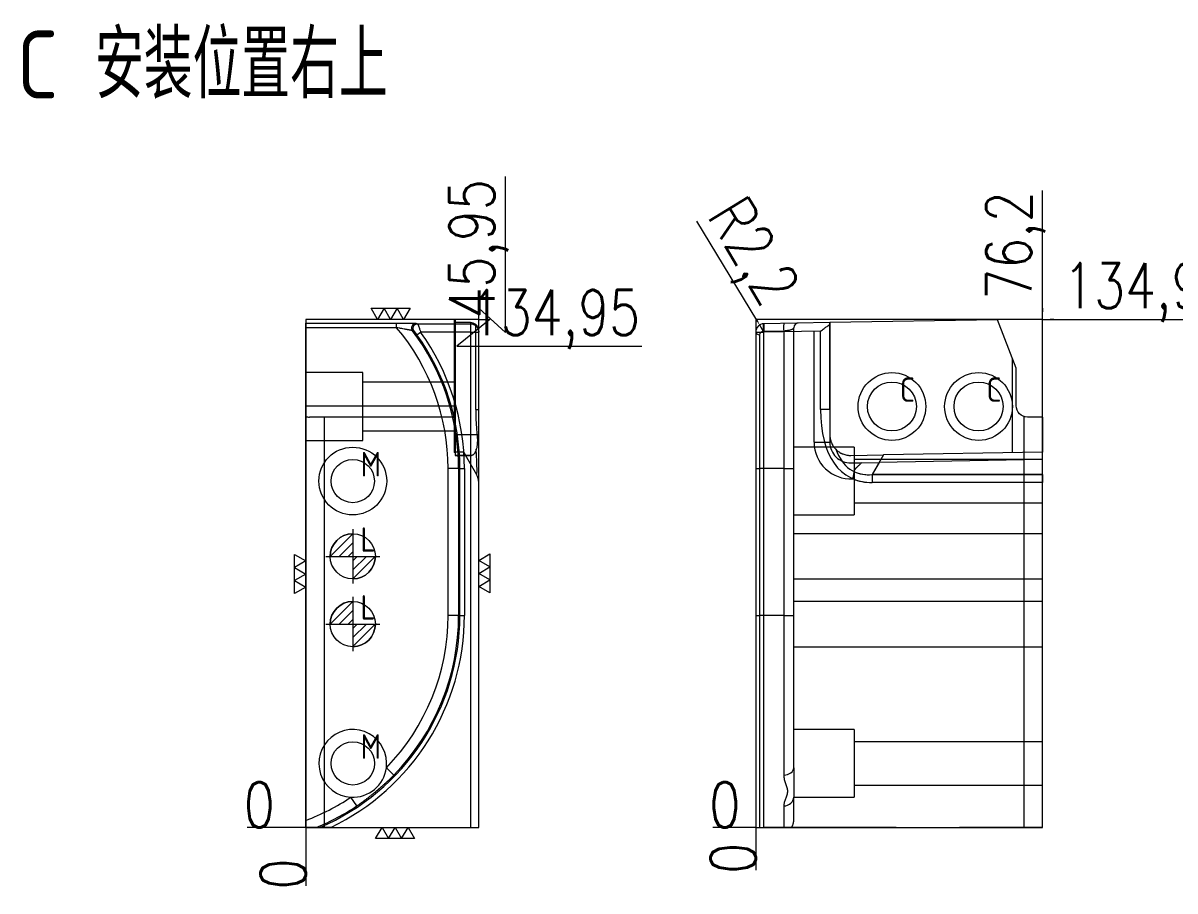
# Model space of a CAD drawing. Header units: millimetres. Extents: x 19353 to 19992, y 34706 to 35080.
# Drawn here: x 19353 to 19659, y 34849.4 to 35080 of the extents above; entities that cross this region are included whole.
import ezdxf

# ---------------------------------------------------------------- set-up
doc = ezdxf.new("R2010")
doc.units = ezdxf.units.MM
doc.linetypes.add('DASHED', pattern=[0])
doc.layers.add('153', color=7, linetype='Continuous', true_color=0xffffff)
for name, color, linetype, lineweight in [('DIE', 20, 'Continuous', 20), ('DIE_W', 1, 'Continuous', 20), ('DIM', 4, 'Continuous', 20)]:
    doc.layers.add(name, color=color, linetype=linetype, lineweight=lineweight)
doc.styles.add('gbenor', font='gbenor.shx', dxfattribs={"bigfont": 'gbcbig.shx'})
doc.styles.add('TXT', font='txt.shx', dxfattribs={"width": 0.8, "bigfont": 'ctxt.shx'})
doc.dimstyles.new('零件', dxfattribs={"dimscale": 1.5, "dimtxt": 8, "dimasz": 1, "dimexe": 0, "dimexo": 0, "dimgap": 0, "dimtad": 1, "dimtxsty": 'TXT', "dimcen": 0, "dimclrd": 252, "dimclre": 252, "dimclrt": 4, "dimazin": 3, "dimtp": 0.001, "dimtm": 0.001, "dimtfac": 1, "dimtmove": 0, "dimatfit": 3, "dimlwd": 5, "dimlwe": 5})

# ---------------------------------------------------------------- blocks, each defined once
blk = doc.blocks.new('*D1109')
at = {"layer": 'Defpoints', "color": 0}
for p in [(19474, 35001.24), (19471.17, 34994.1), (19428.05, 34866.29)]:
    blk.add_point(p, dxfattribs=at)
at = {"layer": 'DIM', "color": 252, "lineweight": 5}
for p, q in [((19477, 35001.24), (19468.17, 34994.1)), ((19474, 35001.24), (19477, 35001.24)), ((19468.17, 34994.1), (19517.34, 34994.1))]:
    blk.add_line(p, q, dxfattribs=at)
at = {"layer": 'DIM', "color": 4, "lineweight": 5, "insert": (19494.25, 35001.24), "char_height": 12, "attachment_point": 5, "style": 'TXT'}
blk.add_mtext('134,95', dxfattribs=at)
blk = doc.blocks.new('*D1110')
at = {"layer": 'Defpoints', "color": 0}
for p in [(19418.9, 34866.29), (19428.05, 34866.29), (19428.05, 34866.29)]:
    blk.add_point(p, dxfattribs=at)
at = {"layer": 'DIM', "color": 252, "lineweight": 5}
blk.add_line((19428.05, 34866.29), (19412.5, 34866.29), dxfattribs=at)
at = {"layer": 'DIM', "color": 4, "lineweight": 5, "insert": (19415.7, 34872.29), "char_height": 12, "attachment_point": 5, "style": 'TXT'}
blk.add_mtext('0', dxfattribs=at)
blk = doc.blocks.new('*D1111')
at = {"layer": 'Defpoints', "color": 0}
for p in [(19428.05, 34866.29), (19428.05, 34866.29), (19428.05, 34857.14)]:
    blk.add_point(p, dxfattribs=at)
at = {"layer": 'DIM', "color": 252, "lineweight": 5}
blk.add_line((19428.05, 34866.29), (19428.05, 34850.74), dxfattribs=at)
at = {"layer": 'DIM', "color": 4, "lineweight": 5, "insert": (19422.05, 34853.94), "char_height": 12, "attachment_point": 5, "rotation": 90, "style": 'TXT'}
blk.add_mtext('0', dxfattribs=at)
blk = doc.blocks.new('*D1112')
at = {"layer": 'Defpoints', "color": 0}
for p in [(19474, 35001.24), (19481.15, 35000.78), (19428.05, 34866.29)]:
    blk.add_point(p, dxfattribs=at)
at = {"layer": 'DIM', "color": 252, "lineweight": 5}
for p, q in [((19481.15, 34997.78), (19481.15, 35039.18)), ((19474, 35001.24), (19474, 35004.24)), ((19474, 35004.24), (19481.15, 34997.78))]:
    blk.add_line(p, q, dxfattribs=at)
at = {"layer": 'DIM', "color": 4, "lineweight": 5, "insert": (19474, 35019.98), "char_height": 12, "attachment_point": 5, "rotation": 90, "style": 'TXT'}
blk.add_mtext('45,95', dxfattribs=at)
blk = doc.blocks.new('*D1114')
at = {"layer": 'Defpoints', "color": 0}
for p in [(19623.79, 35001.24), (19628.79, 35001.24), (19547.59, 34866.29)]:
    blk.add_point(p, dxfattribs=at)
at = {"layer": 'DIM', "color": 252, "lineweight": 5}
for p, q in [((19623.79, 35001.24), (19626.79, 35001.24)), ((19626.79, 35001.24), (19625.79, 35001.24)), ((19625.79, 35001.24), (19674.96, 35001.24))]:
    blk.add_line(p, q, dxfattribs=at)
at = {"layer": 'DIM', "color": 4, "lineweight": 5, "insert": (19651.88, 35008.39), "char_height": 12, "attachment_point": 5, "style": 'TXT'}
blk.add_mtext('134,95', dxfattribs=at)
blk = doc.blocks.new('*D1115')
at = {"layer": 'Defpoints', "color": 0}
for p in [(19542.59, 34866.29), (19547.59, 34866.29), (19547.59, 34866.29)]:
    blk.add_point(p, dxfattribs=at)
at = {"layer": 'DIM', "color": 252, "lineweight": 5}
blk.add_line((19547.59, 34866.29), (19536.19, 34866.29), dxfattribs=at)
at = {"layer": 'DIM', "color": 4, "lineweight": 5, "insert": (19539.39, 34872.29), "char_height": 12, "attachment_point": 5, "style": 'TXT'}
blk.add_mtext('0', dxfattribs=at)
blk = doc.blocks.new('*D1116')
at = {"layer": 'Defpoints', "color": 0}
for p in [(19547.59, 34866.29), (19547.59, 34866.29), (19547.59, 34861.29)]:
    blk.add_point(p, dxfattribs=at)
at = {"layer": 'DIM', "color": 252, "lineweight": 5}
blk.add_line((19547.59, 34866.29), (19547.59, 34854.89), dxfattribs=at)
at = {"layer": 'DIM', "color": 4, "lineweight": 5, "insert": (19541.59, 34858.09), "char_height": 12, "attachment_point": 5, "rotation": 90, "style": 'TXT'}
blk.add_mtext('0', dxfattribs=at)
blk = doc.blocks.new('*D1117')
at = {"layer": 'Defpoints', "color": 0}
for p in [(19623.79, 35006.24), (19623.79, 35001.24), (19547.59, 34866.29)]:
    blk.add_point(p, dxfattribs=at)
at = {"layer": 'DIM', "color": 252, "lineweight": 5}
for p, q in [((19623.79, 35003.24), (19623.79, 35035.5)), ((19623.79, 35001.24), (19623.79, 35004.24)), ((19623.79, 35004.24), (19623.79, 35003.24))]:
    blk.add_line(p, q, dxfattribs=at)
at = {"layer": 'DIM', "color": 4, "lineweight": 5, "insert": (19616.65, 35020.87), "char_height": 12, "attachment_point": 5, "rotation": 90, "style": 'TXT'}
blk.add_mtext('76,2', dxfattribs=at)
blk = doc.blocks.new('pg_hx_L0')
at = {"color": 230}
for p, q in [((0, 0.6), (0, -0.6)), ((-0.5, -0.003), (0, 0.497)), ((-0.3, 0), (0, 0.3)), ((-0.6, 0), (0.6, 0)), ((-0.1, 0), (0, 0.1)), ((0.5, 0.003), (0, -0.497)), ((0.1, 0), (0, -0.1)), ((0.3, 0), (0, -0.3))]:
    blk.add_line(p, q, dxfattribs=at)
for start, end in [(90, 180), (270, 0)]:
    blk.add_arc((0, 0), 0.5, start, end, dxfattribs=at)
blk = doc.blocks.new('pg_hx_LLL0')
blk.add_blockref('pg_hx_L0', (0, 0))
blk = doc.blocks.new('*D1118')
at = {"layer": 'Defpoints', "color": 0}
for p in [(19548.65, 34999.75), (19549.79, 34997.87)]:
    blk.add_point(p, dxfattribs=at)
at = {"layer": 'DIE', "color": 252, "linetype": 'Continuous', "lineweight": 5}
for p, q in [((19547.88, 35001.04), (19531.95, 35027.35)), ((19549.79, 34997.87), (19548.65, 34999.75))]:
    blk.add_line(p, q, dxfattribs=at)
at = {"layer": 'DIE', "color": 252}
blk.add_solid([(19547.66, 35000.91), (19548.09, 35001.17), (19548.65, 34999.75)], dxfattribs=at)
at = {"layer": 'DIE', "color": 4, "lineweight": 5, "insert": (19545.64, 35018.53), "char_height": 12, "attachment_point": 5, "rotation": 301.1745, "style": 'TXT'}
blk.add_mtext('R2,2', dxfattribs=at)

msp = doc.modelspace()

# ---------------------------------------------------------------- linework, layer by layer
at = {"layer": '153', "color": 6, "linetype": 'Continuous', "lineweight": 5}
for p, q in [((19567.291, 35000.378), (19567.291, 34968.595)), ((19563.091, 34968.595), (19563.091, 34998.105)), ((19563.091, 34968.595), (19567.291, 34968.595)), ((19575.692, 34963.145), (19580.388, 34963.227)), ((19580.388, 34963.227), (19578.525, 34959.999)), ((19623.791, 34963.984), (19580.388, 34963.227)), ((19623.791, 34959.999), (19623.791, 34963.984)), ((19578.525, 34959.999), (19623.791, 34959.999)), ((19623.791, 34959.999), (19623.791, 34957.899)), ((19623.791, 34957.899), (19578.525, 34957.899))]:
    msp.add_line(p, q, dxfattribs=at)
for radius, end in [(9.7, 273.3986), (9.7, 273.3986), (5.5, 271), (5.5, 271)]:
    msp.add_arc((19572.791, 34968.595), radius, 180, end, dxfattribs=at)
for major_axis, ratio, start_param in [((-27.012, -46.786), 0.3850183, 0.02923), ((-27.951, -48.412), 0.4472136, 0.051068)]:
    msp.add_ellipse((19600.176, 35007.899), major_axis=major_axis, ratio=ratio, start_param=start_param, end_param=0.2526803, dxfattribs=at)
for points, knots in [([(19572.887, 34963.096), (19572.944, 34963.097), (19573.001, 34963.098), (19573.114, 34963.1), (19573.285, 34963.103), (19573.683, 34963.11), (19574.027, 34963.116), (19574.724, 34963.128), (19575.198, 34963.136), (19575.692, 34963.145)], [0, 0, 0, 0, 0.0625, 0.0625, 0.125, 0.25, 0.5, 0.5, 1, 1, 1, 1]), ([(19575.692, 34963.145), (19575.602, 34963.052), (19575.51, 34962.961), (19575.325, 34962.78), (19575.232, 34962.691), (19575.044, 34962.513), (19574.95, 34962.424), (19574.762, 34962.247), (19574.668, 34962.158), (19574.482, 34961.978), (19574.39, 34961.888), (19574.257, 34961.748), (19574.213, 34961.7), (19574.128, 34961.604), (19574.087, 34961.556), (19574.007, 34961.456), (19573.969, 34961.405), (19573.915, 34961.326), (19573.898, 34961.299), (19573.864, 34961.245), (19573.848, 34961.217), (19573.802, 34961.132), (19573.775, 34961.075), (19573.73, 34960.955), (19573.713, 34960.894), (19573.702, 34960.83)], [0, 0, 0, 0, 0.125, 0.125, 0.25, 0.25, 0.375, 0.375, 0.5, 0.5, 0.625, 0.625, 0.6875, 0.6875, 0.75, 0.75, 0.8125, 0.8125, 0.84375, 0.84375, 0.875, 0.875, 0.9375, 0.9375, 1, 1, 1, 1]), ([(19573.702, 34960.83), (19573.676, 34960.679), (19573.649, 34960.526), (19573.595, 34960.215), (19573.568, 34960.058), (19573.512, 34959.738), (19573.483, 34959.575), (19573.447, 34959.37), (19573.44, 34959.328), (19573.425, 34959.246), (19573.418, 34959.204), (19573.403, 34959.121), (19573.392, 34959.058), (19573.379, 34958.985), (19573.374, 34958.954), (19573.371, 34958.938), (19573.37, 34958.933), (19573.368, 34958.922), (19573.367, 34958.917), (19573.366, 34958.912)], [0, 0, 0, 0, 0.25, 0.25, 0.5, 0.5, 0.75, 0.75, 0.8125, 0.8125, 0.875, 0.875, 0.9375, 0.96875, 0.984375, 0.984375, 0.9921875, 0.9921875, 1, 1, 1, 1])]:
    msp.add_open_spline(points, degree=3, knots=knots, dxfattribs=at)
at = {"layer": 'DIE', "color": 2, "linetype": 'Continuous', "lineweight": 5}
for p, q in [((19428.054, 34999.031), (19428.054, 35000.231)), ((19471.804, 35000.378), (19467.754, 35000.378)), ((19567.291, 34999.878), (19567.291, 35000.378)), ((19567.291, 34977.281), (19567.291, 34999.878)), ((19428.054, 34868.162), (19428.054, 34999.031)), ((19474.004, 34866.294), (19474.004, 34997.872)), ((19547.591, 34997.872), (19547.591, 34866.294)), ((19615.791, 34971.731), (19615.791, 34990.825)), ((19623.791, 34975.294), (19623.791, 34965.985)), ((19623.791, 34959.999), (19623.791, 34965.985)), ((19623.791, 34957.899), (19623.791, 34959.999)), ((19623.791, 34866.294), (19623.791, 34957.899)), ((19434.717, 34866.294), (19471.804, 34866.294)), ((19471.804, 34866.294), (19474.004, 34866.294)), ((19547.591, 34866.294), (19549.791, 34866.294)), ((19584.886, 34866.294), (19549.791, 34866.294)), ((19623.791, 34866.294), (19601.697, 34866.294))]:
    msp.add_line(p, q, dxfattribs=at)
at = {"layer": 'DIE', "color": 155, "linetype": 'Continuous', "lineweight": 5}
for p, q in [((19428.054, 35000.231), (19452.204, 35000.231)), ((19452.204, 34999.031), (19452.204, 35000.231)), ((19471.804, 35000.072), (19471.804, 34997.872)), ((19549.753, 35000.072), (19549.791, 34997.872)), ((19452.204, 34999.031), (19428.054, 34999.031)), ((19457.602, 34997.175), (19458.577, 34997.872)), ((19471.804, 34997.872), (19458.577, 34997.872)), ((19471.804, 34997.872), (19471.804, 34866.294)), ((19471.804, 34997.872), (19474.004, 34997.872)), ((19547.591, 34997.872), (19549.791, 34997.872)), ((19564.82, 34998.135), (19549.791, 34997.872)), ((19549.791, 34866.294), (19549.791, 34997.872)), ((19564.82, 34977.281), (19564.82, 34998.135)), ((19567.291, 34977.281), (19564.82, 34977.281)), ((19465.881, 34922.594), (19465.881, 34961.594)), ((19468.677, 34961.594), (19465.881, 34961.594)), ((19468.677, 34961.594), (19468.677, 34922.594)), ((19468.677, 34961.594), (19469.008, 34961.594)), ((19469.008, 34922.594), (19469.008, 34961.594)), ((19469.008, 34961.594), (19470.206, 34961.594)), ((19470.206, 34961.594), (19470.206, 34922.594)), ((19616.991, 34959.999), (19578.525, 34959.999)), ((19623.791, 34959.999), (19616.991, 34959.999)), ((19623.791, 34957.899), (19578.525, 34957.899)), ((19468.677, 34922.594), (19465.881, 34922.594)), ((19468.677, 34922.594), (19469.008, 34922.594)), ((19469.008, 34922.594), (19470.206, 34922.594)), ((19451.487, 34880.2), (19449.481, 34882.147)), ((19441.626, 34871.982), (19440.073, 34874.307))]:
    msp.add_line(p, q, dxfattribs=at)
at = {"layer": 'DIE', "color": 2, "linetype": 'DASHED', "lineweight": 5, "ltscale": 0.404941}
for p, q in [((19467.454, 35001.225), (19467.454, 34965.845)), ((19467.754, 35000.378), (19467.754, 34970.595)), ((19473.2, 34977.281), (19473.2, 34999.878)), ((19557.691, 34961.594), (19557.691, 34999.031)), ((19467.754, 34970.595), (19467.754, 34965.095)), ((19469.986, 34965.985), (19467.454, 34965.985)), ((19469.986, 34965.985), (19470.411, 34965.248)), ((19467.754, 34965.845), (19467.454, 34965.845)), ((19467.754, 34965.095), (19472.074, 34965.095)), ((19470.411, 34965.248), (19473.441, 34959.999)), ((19557.691, 34922.594), (19557.691, 34961.594)), ((19557.691, 34882.147), (19557.691, 34922.594)), ((19557.691, 34882.147), (19557.691, 34874.294)), ((19557.691, 34874.29), (19557.691, 34874.294)), ((19557.691, 34868.162), (19557.691, 34874.294))]:
    msp.add_line(p, q, dxfattribs=at)
at = {"layer": 'DIE', "color": 155, "linetype": 'DASHED', "lineweight": 5, "ltscale": 0.404941}
for p, q in [((19548.729, 34961.594), (19548.729, 34997.175)), ((19549.711, 34998.156), (19555.038, 34998.244)), ((19555.038, 34998.244), (19555.038, 34961.594)), ((19428.054, 34978.294), (19467.454, 34978.294)), ((19473.2, 34977.281), (19474.004, 34977.281)), ((19473.578, 34970.595), (19467.754, 34970.595)), ((19472.039, 34965.096), (19467.754, 34965.096)), ((19547.591, 34961.594), (19548.729, 34961.594)), ((19555.038, 34961.594), (19548.729, 34961.594)), ((19548.729, 34922.594), (19548.729, 34961.594)), ((19555.038, 34961.594), (19555.038, 34922.594)), ((19555.038, 34961.594), (19557.691, 34961.594)), ((19547.591, 34922.594), (19548.729, 34922.594)), ((19555.038, 34922.594), (19548.729, 34922.594)), ((19548.729, 34866.294), (19548.729, 34922.594)), ((19555.038, 34922.594), (19555.038, 34880.2)), ((19555.038, 34922.594), (19557.691, 34922.594)), ((19557.691, 34874.306), (19557.691, 34874.307)), ((19555.038, 34871.982), (19555.038, 34866.294))]:
    msp.add_line(p, q, dxfattribs=at)
at = {"layer": 'DIE', "color": 31, "linetype": 'DASHED', "lineweight": 5, "ltscale": 0.404941}
for p, q in [((19443.254, 34987.094), (19428.054, 34987.094)), ((19443.254, 34978.094), (19443.254, 34987.094)), ((19443.254, 34969.094), (19443.254, 34978.094)), ((19428.054, 34969.094), (19443.254, 34969.094)), ((19573.791, 34967.294), (19557.691, 34967.294)), ((19573.791, 34967.294), (19573.791, 34949.294)), ((19623.791, 34964.044), (19573.791, 34964.044)), ((19573.791, 34952.544), (19623.791, 34952.544)), ((19557.691, 34949.294), (19573.791, 34949.294)), ((19573.791, 34892.294), (19557.691, 34892.294)), ((19573.791, 34892.294), (19573.791, 34874.294)), ((19623.791, 34889.048), (19573.791, 34889.048)), ((19573.791, 34877.541), (19623.791, 34877.541)), ((19557.691, 34874.294), (19573.791, 34874.294))]:
    msp.add_line(p, q, dxfattribs=at)
at = {"layer": 'DIE', "color": 11, "linetype": 'DASHED', "lineweight": 5, "ltscale": 0.404941}
for p, q in [((19433.054, 34866.294), (19433.054, 34975.294)), ((19618.791, 34975.466), (19618.791, 34866.294))]:
    msp.add_line(p, q, dxfattribs=at)
at = {"layer": 'DIE', "color": 8, "linetype": 'Continuous', "lineweight": 5}
for p, q in [((19623.791, 34965.985), (19581.555, 34965.248)), ((19572.887, 34965.096), (19581.555, 34965.248)), ((19581.555, 34965.248), (19578.525, 34959.999)), ((19578.525, 34959.999), (19578.525, 34957.899))]:
    msp.add_line(p, q, dxfattribs=at)
at = {"layer": 'DIE', "color": 1, "linetype": 'Continuous', "lineweight": 5}
for points in [[(19455.785, 35004.242), (19454.053, 35001.242), (19452.321, 35004.242), (19450.589, 35001.242), (19448.857, 35004.242), (19447.125, 35001.242), (19445.393, 35004.242), (19455.785, 35004.242)], [(19425.054, 34938.793), (19428.054, 34937.061), (19425.054, 34935.329), (19428.054, 34933.597), (19425.054, 34931.865), (19428.054, 34930.133), (19425.054, 34928.401), (19425.054, 34938.793)], [(19477.004, 34928.572), (19474.004, 34930.304), (19477.004, 34932.036), (19474.004, 34933.768), (19477.004, 34935.5), (19474.004, 34937.232), (19477.004, 34938.964), (19477.004, 34928.572)], [(19446.583, 34863.294), (19448.315, 34866.294), (19450.047, 34863.294), (19451.779, 34866.294), (19453.511, 34863.294), (19455.243, 34866.294), (19456.975, 34863.294), (19446.583, 34863.294)]]:
    msp.add_lwpolyline(points, close=True, dxfattribs=at)
at = {"layer": 'DIE', "color": 2, "linetype": 'Continuous', "lineweight": 5}
for points in [[(19549.753, 35000.072, 0.4091108), (19547.591, 34997.872)], [(19564.82, 34998.135, -0.0023749), (19565.77, 34998.835, -0.0061203), (19566.546, 34999.388, -0.0065352), (19567, 34999.693, -0.0066859), (19567.291, 34999.878)]]:
    msp.add_lwpolyline(points, format="xyb", dxfattribs=at)
at = {"layer": 'DIE', "color": 155, "linetype": 'DASHED', "lineweight": 5, "ltscale": 0.404941}
for points in [[(19549.711, 34998.156, -0.0070067), (19549.694, 34998.445, -0.0136632), (19549.678, 34999.257, -0.0109938), (19549.691, 34999.682, -0.0088195), (19549.702, 34999.847, -0.0097121), (19549.712, 34999.934, -0.0161953), (19549.722, 35000.001, -0.0342908), (19549.734, 35000.046, -0.0629791), (19549.743, 35000.065, -0.1256247), (19549.75, 35000.071, -0.085014), (19549.753, 35000.072)], [(19548.729, 34997.175, -0.3129829), (19549.37, 34998.09, -0.0860059), (19549.711, 34998.155)], [(19555.038, 34998.244, 0.0187073), (19555.851, 34998.304, 0.0167122), (19556.398, 34998.383, 0.0144553), (19556.738, 34998.455, 0.0173332), (19557.019, 34998.534, 0.0219804), (19557.246, 34998.617, 0.0189647), (19557.368, 34998.674, 0.0628494), (19557.568, 34998.806, 0.0786022), (19557.657, 34998.911, 0.1296134), (19557.691, 34999.031)]]:
    msp.add_lwpolyline(points, format="xyb", dxfattribs=at)
at = {"layer": 'DIE', "color": 1, "linetype": 'Continuous', "lineweight": 5}
msp.add_lwpolyline([(19623.791, 34975.294), (19619.791, 34975.294, -0.4142136), (19616.791, 34978.294), (19616.791, 34988.242), (19611.792, 35001.155), (19567.291, 35000.378), (19549.753, 35000.072)], format="xyb", dxfattribs=at)
at = {"layer": 'DIE', "color": 30, "linetype": 'DASHED', "lineweight": 5, "ltscale": 0.404941}
for centre in [(19583.791, 34978.094), (19606.791, 34978.094)]:
    msp.add_circle(centre, 9, dxfattribs=at)
at = {"layer": 'DIE', "color": 1, "linetype": 'Continuous', "lineweight": 5}
for centre in [(19583.791, 34978.094), (19606.791, 34978.094)]:
    msp.add_circle(centre, 6.5, dxfattribs=at)
at = {"layer": 'DIE', "color": 2, "linetype": 'Continuous', "lineweight": 5}
for centre, radius in [((19440.554, 34958.294), 9), ((19440.554, 34938.294), 6), ((19440.554, 34920.294), 6)]:
    msp.add_circle(centre, radius, dxfattribs=at)
at = {"layer": 'DIE', "color": 42, "linetype": 'Continuous', "lineweight": 5}
for centre, radius in [((19440.554, 34958.294), 5.75), ((19440.554, 34883.294), 5.753)]:
    msp.add_circle(centre, radius, dxfattribs=at)
at = {"layer": 'DIE', "color": 2, "linetype": 'DASHED', "lineweight": 5, "ltscale": 0.404941}
for centre, radius, start, end in [((19558.891, 34999.031), 1.2, 91, 180), ((19469.804, 34957.899), 4.2, 0, 30)]:
    msp.add_arc(centre, radius, start, end, dxfattribs=at)
at = {"layer": 'DIE', "color": 155, "linetype": 'Continuous', "lineweight": 5}
for centre, radius, start, end in [((19407.804, 34961.594), 58.077, 0, 40.1368), ((19407.804, 34961.594), 60.873, 0, 37.01797), ((19407.804, 34961.594), 61.204, 0, 35.54584), ((19407.804, 34961.594), 62.402, 0, 35.54584), ((19407.804, 34922.594), 61.204, 293.09158, 0), ((19407.804, 34922.594), 62.402, 295.54937, 0), ((19407.804, 34922.594), 58.077, 315.85794, 0), ((19407.804, 34922.594), 60.873, 315.85794, 0), ((19407.804, 34922.594), 58.077, 290.40634, 303.75362), ((19407.804, 34922.594), 60.873, 292.35035, 303.75362)]:
    msp.add_arc(centre, radius, start, end, dxfattribs=at)
at = {"layer": 'DIE', "color": 2, "linetype": 'Continuous', "lineweight": 5}
for start, end in [(352.67781, 266.93375), (266.93375, 352.67781)]:
    msp.add_arc((19440.554, 34883.294), 9, start, end, dxfattribs=at)
at = {"layer": 'DIE', "color": 155, "linetype": 'Continuous', "lineweight": 5}
msp.add_ellipse((19457.365, 34998.965), major_axis=(-0.26, -1.172), ratio=0.996759, start_param=3.3602724, end_param=5.5748642, dxfattribs=at)
at = {"layer": 'DIE', "color": 2, "linetype": 'Continuous', "lineweight": 5}
msp.add_ellipse((19471.804, 34998.178), major_axis=(0, 2.2), ratio=0.999848, start_param=5.5956778, end_param=6.2831853, dxfattribs=at)
at = {"layer": 'DIE', "color": 155, "linetype": 'DASHED', "lineweight": 5, "ltscale": 0.404941}
for centre, major_axis, ratio, start_param, end_param in [((19555.101, 34998.965), (-0.021, 1.2), 0.078544, 0, 2.2145917), ((19548.791, 34997.872), (-1.2, 0), 0.581354, 0, 1.5184364), ((19469.804, 35007.899), (-3.668, 47.928), 0.016909, 3.1063522, 3.6777544), ((19554.891, 34882.147), (-2.8, 0), 0.69644, 1.6231563, 3.1415927), ((19554.891, 34874.307), (-2.8, 0), 0.831435, 1.6231563, 3.1394574)]:
    msp.add_ellipse(centre, major_axis=major_axis, ratio=ratio, start_param=start_param, end_param=end_param, dxfattribs=at)
at = {"layer": 'DIE', "color": 11, "linetype": 'DASHED', "lineweight": 5, "ltscale": 0.404941}
msp.add_ellipse((19429.054, 34978.294), major_axis=(3, 0), ratio=1, start_param=4.3725521, end_param=4.712389, dxfattribs=at)
at = {"layer": 'DIE', "color": 8, "linetype": 'Continuous', "lineweight": 5}
for major_axis, ratio, start_param in [((-27.951, -48.412), 0.447214, 5.6241273), ((-27.012, -46.786), 0.385018, 5.9644633)]:
    msp.add_ellipse((19600.176, 35007.899), major_axis=major_axis, ratio=ratio, start_param=start_param, end_param=6.5358656, dxfattribs=at)
at = {"layer": 'DIE', "color": 2, "linetype": 'DASHED', "lineweight": 5, "ltscale": 0.404941}
msp.add_ellipse((19494.49, 34965.142), major_axis=(-24.08, 0.11), ratio=0.016984, start_param=0.0099092, end_param=0.3700445, dxfattribs=at)
at = {"layer": 'DIE', "color": 155, "linetype": 'Continuous', "lineweight": 5}
for points, knots in [([(19452.204, 35000.231), (19452.498, 35000.231), (19452.79, 35000.231), (19453.225, 35000.23), (19453.369, 35000.229), (19453.549, 35000.229), (19453.585, 35000.229), (19453.657, 35000.228), (19453.692, 35000.228), (19453.8, 35000.228), (19453.87, 35000.228), (19454.082, 35000.227), (19454.221, 35000.226), (19454.495, 35000.224), (19454.63, 35000.223), (19454.895, 35000.221), (19455.026, 35000.22), (19455.219, 35000.218), (19455.283, 35000.218), (19455.378, 35000.217), (19455.409, 35000.216), (19455.472, 35000.216), (19455.626, 35000.214), (19455.775, 35000.212), (19456.003, 35000.209), (19456.114, 35000.207), (19456.272, 35000.204), (19456.323, 35000.204), (19456.399, 35000.202), (19456.424, 35000.202), (19456.472, 35000.201), (19456.496, 35000.2), (19456.615, 35000.198), (19456.702, 35000.196), (19456.864, 35000.191), (19456.939, 35000.189), (19457.022, 35000.186), (19457.038, 35000.186), (19457.069, 35000.185), (19457.085, 35000.184), (19457.128, 35000.182), (19457.155, 35000.181), (19457.229, 35000.178), (19457.27, 35000.175), (19457.331, 35000.17), (19457.353, 35000.168), (19457.365, 35000.165)], [0, 0, 0, 0, 0.125, 0.125, 0.1875, 0.1875, 0.203125, 0.203125, 0.21875, 0.21875, 0.25, 0.25, 0.3125, 0.3125, 0.375, 0.375, 0.4375, 0.4375, 0.46875, 0.46875, 0.484375, 0.484375, 0.5, 0.5625, 0.5625, 0.625, 0.625, 0.65625, 0.65625, 0.671875, 0.671875, 0.6875, 0.6875, 0.75, 0.75, 0.8125, 0.8125, 0.828125, 0.828125, 0.84375, 0.84375, 0.875, 0.875, 0.9375, 0.9375, 1, 1, 1, 1]), ([(19456.823, 34998.156), (19456.757, 34998.244), (19456.704, 34998.342), (19456.626, 34998.549), (19456.601, 34998.657), (19456.582, 34998.877), (19456.588, 34998.989), (19456.629, 34999.206), (19456.665, 34999.311), (19456.764, 34999.509), (19456.827, 34999.601), (19456.976, 34999.764), (19457.062, 34999.835), (19457.249, 34999.951), (19457.351, 34999.996), (19457.563, 35000.056), (19457.673, 35000.072), (19457.783, 35000.072)], [0, 0, 0, 0, 0.125, 0.125, 0.25, 0.25, 0.375, 0.375, 0.5, 0.5, 0.625, 0.625, 0.75, 0.75, 0.875, 0.875, 1, 1, 1, 1]), ([(19457.784, 35000.072), (19457.786, 35000.07), (19457.79, 35000.065), (19457.8, 35000.048), (19457.807, 35000.035), (19457.822, 35000.004), (19457.83, 34999.985), (19457.845, 34999.951), (19457.853, 34999.932), (19457.861, 34999.912), (19457.867, 34999.898), (19457.87, 34999.891), (19457.885, 34999.854), (19457.898, 34999.821), (19457.925, 34999.75), (19457.954, 34999.674), (19457.987, 34999.586), (19458.009, 34999.527), (19458.013, 34999.515), (19458.022, 34999.491), (19458.036, 34999.455), (19458.049, 34999.417), (19458.096, 34999.289), (19458.135, 34999.179), (19458.187, 34999.031), (19458.198, 34999.001), (19458.219, 34998.94), (19458.23, 34998.909), (19458.251, 34998.846), (19458.262, 34998.814), (19458.285, 34998.75), (19458.296, 34998.717), (19458.351, 34998.554), (19458.396, 34998.422), (19458.486, 34998.151), (19458.532, 34998.013), (19458.577, 34997.872)], [0, 0, 0, 0, 0.0625, 0.0625, 0.125, 0.125, 0.1875, 0.1875, 0.21875, 0.234375, 0.234375, 0.25, 0.25, 0.3125, 0.3125, 0.375, 0.4375, 0.4375, 0.453125, 0.453125, 0.46875, 0.5, 0.5, 0.625, 0.625, 0.65625, 0.65625, 0.6875, 0.6875, 0.71875, 0.71875, 0.75, 0.75, 0.875, 0.875, 1, 1, 1, 1]), ([(19471.804, 35000.072), (19471.948, 35000.072), (19472.092, 35000.058), (19472.374, 35000.002), (19472.513, 34999.96), (19472.779, 34999.85), (19472.907, 34999.781), (19473.146, 34999.621), (19473.258, 34999.53), (19473.374, 34999.414), (19473.387, 34999.4), (19473.401, 34999.385)], [0, 0, 0, 0, 0.2417284, 0.2417284, 0.4834567, 0.4834567, 0.7251851, 0.7251851, 0.9669134, 0.9669134, 1, 1, 1, 1]), ([(19456.408, 34998.244), (19456.397, 34998.248), (19456.376, 34998.254), (19456.332, 34998.265), (19456.315, 34998.269), (19456.276, 34998.278), (19456.254, 34998.283), (19456.219, 34998.29), (19456.207, 34998.293), (19456.181, 34998.298), (19456.168, 34998.301), (19456.127, 34998.31), (19456.098, 34998.316), (19456.006, 34998.334), (19455.939, 34998.347), (19455.794, 34998.376), (19455.716, 34998.391), (19455.551, 34998.422), (19455.465, 34998.438), (19455.286, 34998.472), (19455.194, 34998.489), (19455.051, 34998.516), (19454.979, 34998.529), (19454.905, 34998.543), (19454.856, 34998.552), (19454.831, 34998.556), (19454.705, 34998.579), (19454.604, 34998.598), (19454.398, 34998.636), (19454.293, 34998.655), (19453.977, 34998.712), (19453.762, 34998.751), (19453.487, 34998.801), (19453.432, 34998.811), (19453.322, 34998.831), (19453.266, 34998.841), (19453.1, 34998.871), (19452.988, 34998.891), (19452.654, 34998.951), (19452.429, 34998.991), (19452.204, 34999.031)], [0, 0, 0, 0, 0.0625, 0.0625, 0.09375, 0.09375, 0.125, 0.125, 0.140625, 0.140625, 0.15625, 0.15625, 0.1875, 0.1875, 0.25, 0.25, 0.3125, 0.3125, 0.375, 0.375, 0.4375, 0.4375, 0.46875, 0.484375, 0.484375, 0.5, 0.5, 0.5625, 0.5625, 0.625, 0.625, 0.75, 0.75, 0.78125, 0.78125, 0.8125, 0.8125, 0.875, 0.875, 1, 1, 1, 1]), ([(19457.602, 34997.175), (19457.56, 34997.235), (19457.475, 34997.352), (19457.391, 34997.466), (19457.339, 34997.535), (19457.328, 34997.549), (19457.307, 34997.577), (19457.297, 34997.59), (19457.266, 34997.631), (19457.246, 34997.657), (19457.187, 34997.734), (19457.148, 34997.783), (19457.094, 34997.852), (19457.076, 34997.875), (19457.049, 34997.907), (19457.041, 34997.918), (19457.024, 34997.938), (19457.016, 34997.948), (19456.976, 34997.997), (19456.946, 34998.031), (19456.914, 34998.067), (19456.908, 34998.074), (19456.896, 34998.087), (19456.891, 34998.094), (19456.875, 34998.111), (19456.865, 34998.121), (19456.849, 34998.137), (19456.842, 34998.143), (19456.83, 34998.152), (19456.826, 34998.155), (19456.823, 34998.155)], [0, 0, 0, 0, 0.125, 0.25, 0.25, 0.28125, 0.28125, 0.3125, 0.3125, 0.375, 0.375, 0.5, 0.5, 0.5625, 0.5625, 0.59375, 0.59375, 0.625, 0.625, 0.75, 0.75, 0.78125, 0.78125, 0.8125, 0.8125, 0.875, 0.875, 0.9375, 0.9375, 1, 1, 1, 1]), ([(19451.487, 34880.2), (19451.296, 34880.002), (19451.103, 34879.808), (19450.718, 34879.424), (19450.524, 34879.235), (19450.135, 34878.862), (19449.94, 34878.678), (19449.549, 34878.313), (19449.352, 34878.132), (19448.956, 34877.775), (19448.757, 34877.598), (19448.357, 34877.245), (19448.155, 34877.07), (19447.748, 34876.719), (19447.542, 34876.544), (19447.282, 34876.324), (19447.23, 34876.28), (19447.125, 34876.191), (19447.072, 34876.147), (19446.914, 34876.015), (19446.81, 34875.927), (19446.601, 34875.753), (19446.496, 34875.667), (19446.289, 34875.495), (19446.185, 34875.409), (19445.875, 34875.155), (19445.669, 34874.988), (19445.257, 34874.656), (19445.051, 34874.492), (19444.637, 34874.166), (19444.43, 34874.005), (19444.012, 34873.685), (19443.802, 34873.526), (19443.378, 34873.211), (19443.164, 34873.055), (19442.732, 34872.744), (19442.515, 34872.59), (19442.074, 34872.285), (19441.852, 34872.133), (19441.626, 34871.982)], [0, 0, 0, 0, 0.0625, 0.0625, 0.125, 0.125, 0.1875, 0.1875, 0.25, 0.25, 0.3125, 0.3125, 0.375, 0.375, 0.4375, 0.4375, 0.453125, 0.453125, 0.46875, 0.46875, 0.5, 0.5, 0.53125, 0.53125, 0.5625, 0.5625, 0.625, 0.625, 0.6875, 0.6875, 0.75, 0.75, 0.8125, 0.8125, 0.875, 0.875, 0.9375, 0.9375, 1, 1, 1, 1])]:
    msp.add_open_spline(points, degree=3, knots=knots, dxfattribs=at)
for points, degree in [([(19457.365, 35000.165), (19457.505, 35000.134), (19457.644, 35000.103), (19457.783, 35000.072)], 3), ([(19471.804, 35000.378), (19471.804, 35000.072)], 1), ([(19456.823, 34998.156), (19456.685, 34998.185), (19456.546, 34998.214), (19456.408, 34998.244)], 3)]:
    msp.add_open_spline(points, degree=degree, dxfattribs=at)
at = {"layer": 'DIE', "color": 2, "linetype": 'Continuous', "lineweight": 5}
for points, degree in [([(19457.783, 35000.072), (19471.804, 35000.072)], 1), ([(19474.004, 34998.135), (19474.004, 34997.872)], 1), ([(19615.791, 34965.845), (19615.791, 34971.731)], 1), ([(19430.952, 34866.294), (19431.242, 34866.294), (19431.527, 34866.294), (19431.808, 34866.294)], 3)]:
    msp.add_open_spline(points, degree=degree, dxfattribs=at)
for points, knots in [([(19474.004, 34998.135), (19474.004, 34998.137), (19474.004, 34998.14), (19474.004, 34998.145), (19474.004, 34998.147), (19474.004, 34998.154), (19474.004, 34998.169), (19474.003, 34998.204), (19474, 34998.273), (19473.996, 34998.332), (19473.984, 34998.45), (19473.96, 34998.605), (19473.919, 34998.759), (19473.871, 34998.911), (19473.843, 34998.986), (19473.777, 34999.134), (19473.74, 34999.208), (19473.678, 34999.316), (19473.656, 34999.352), (19473.61, 34999.423), (19473.585, 34999.458), (19473.509, 34999.562), (19473.454, 34999.629), (19473.334, 34999.758), (19473.27, 34999.819), (19473.2, 34999.878)], [0, 0, 0, 0, 0.0039062, 0.0039062, 0.0078125, 0.0078125, 0.015625, 0.03125, 0.0625, 0.125, 0.125, 0.25, 0.375, 0.375, 0.5, 0.5, 0.625, 0.625, 0.6875, 0.6875, 0.75, 0.75, 0.875, 0.875, 1, 1, 1, 1]), ([(19473.401, 34999.385), (19473.486, 34999.295), (19473.564, 34999.198), (19473.713, 34998.975), (19473.781, 34998.847), (19473.892, 34998.581), (19473.934, 34998.443), (19473.99, 34998.16), (19474.004, 34998.016), (19474.004, 34997.872)], [0, 0, 0, 0, 0.2234269, 0.2234269, 0.4822846, 0.4822846, 0.7411423, 0.7411423, 1, 1, 1, 1]), ([(19567.291, 34977.281), (19567.291, 34976.722), (19567.291, 34976.163), (19567.291, 34975.048), (19567.291, 34974.49), (19567.291, 34973.376), (19567.291, 34972.82), (19567.291, 34971.707), (19567.291, 34971.151), (19567.291, 34970.595)], [0, 0, 0, 0, 0.25, 0.25, 0.5, 0.5, 0.75, 0.75, 1, 1, 1, 1]), ([(19428.054, 34866.294), (19428.054, 34866.428), (19428.054, 34866.569), (19428.054, 34866.864), (19428.054, 34867.017), (19428.054, 34867.197), (19428.054, 34867.217), (19428.054, 34867.257), (19428.054, 34867.317), (19428.054, 34867.378), (19428.054, 34867.5), (19428.054, 34867.581), (19428.054, 34867.828), (19428.054, 34867.994), (19428.054, 34868.162)], [0, 0, 0, 0, 0.25, 0.25, 0.5, 0.5, 0.53125, 0.53125, 0.5625, 0.625, 0.625, 0.75, 0.75, 1, 1, 1, 1]), ([(19430.952, 34866.294), (19430.941, 34866.294), (19430.922, 34866.294), (19430.884, 34866.294), (19430.869, 34866.294), (19430.845, 34866.294), (19430.836, 34866.294), (19430.818, 34866.294), (19430.809, 34866.294), (19430.761, 34866.294), (19430.718, 34866.294), (19430.623, 34866.294), (19430.572, 34866.294), (19430.491, 34866.294), (19430.464, 34866.294), (19430.407, 34866.294), (19430.378, 34866.294), (19430.289, 34866.294), (19430.229, 34866.294), (19430.104, 34866.294), (19430.041, 34866.294), (19429.911, 34866.294), (19429.845, 34866.294), (19429.711, 34866.294), (19429.642, 34866.294), (19429.539, 34866.294), (19429.504, 34866.294), (19429.434, 34866.294), (19429.399, 34866.294), (19429.223, 34866.294), (19429.08, 34866.294), (19428.792, 34866.294), (19428.646, 34866.294), (19428.352, 34866.294), (19428.203, 34866.294), (19428.054, 34866.294)], [0, 0, 0, 0, 0.0625, 0.0625, 0.09375, 0.09375, 0.109375, 0.109375, 0.125, 0.125, 0.1875, 0.1875, 0.25, 0.25, 0.28125, 0.28125, 0.3125, 0.3125, 0.375, 0.375, 0.4375, 0.4375, 0.5, 0.5, 0.5625, 0.5625, 0.59375, 0.59375, 0.625, 0.625, 0.75, 0.75, 0.875, 0.875, 1, 1, 1, 1]), ([(19434.717, 34866.294), (19434.579, 34866.294), (19434.442, 34866.294), (19434.169, 34866.294), (19434.033, 34866.294), (19433.762, 34866.294), (19433.627, 34866.294), (19433.359, 34866.294), (19433.226, 34866.294), (19433.06, 34866.294), (19433.027, 34866.294), (19432.961, 34866.294), (19432.928, 34866.294), (19432.83, 34866.294), (19432.765, 34866.294), (19432.637, 34866.294), (19432.574, 34866.294), (19432.48, 34866.294), (19432.449, 34866.294), (19432.388, 34866.294), (19432.358, 34866.294), (19432.27, 34866.294), (19432.212, 34866.294), (19432.13, 34866.294), (19432.104, 34866.294), (19432.052, 34866.294), (19432.027, 34866.294), (19431.99, 34866.294), (19431.979, 34866.294), (19431.956, 34866.294), (19431.945, 34866.294), (19431.913, 34866.294), (19431.893, 34866.294), (19431.868, 34866.294), (19431.86, 34866.294), (19431.845, 34866.294), (19431.839, 34866.294), (19431.821, 34866.294), (19431.813, 34866.294), (19431.808, 34866.294)], [0, 0, 0, 0, 0.125, 0.125, 0.25, 0.25, 0.375, 0.375, 0.5, 0.5, 0.53125, 0.53125, 0.5625, 0.5625, 0.625, 0.625, 0.6875, 0.6875, 0.71875, 0.71875, 0.75, 0.75, 0.8125, 0.8125, 0.84375, 0.84375, 0.875, 0.875, 0.890625, 0.890625, 0.90625, 0.90625, 0.9375, 0.9375, 0.953125, 0.953125, 0.96875, 0.96875, 1, 1, 1, 1])]:
    msp.add_open_spline(points, degree=3, knots=knots, dxfattribs=at)
at = {"layer": 'DIE', "color": 2, "linetype": 'DASHED', "lineweight": 5, "ltscale": 0.404941}
for points, knots in [([(19473.2, 34977.281), (19473.2, 34976.722), (19473.208, 34976.163), (19473.242, 34975.048), (19473.268, 34974.49), (19473.334, 34973.376), (19473.376, 34972.82), (19473.47, 34971.707), (19473.523, 34971.151), (19473.578, 34970.595)], [0, 0, 0, 0, 0.25, 0.25, 0.5, 0.5, 0.75, 0.75, 1, 1, 1, 1]), ([(19473.578, 34970.595), (19473.596, 34970.415), (19473.609, 34970.236), (19473.631, 34969.881), (19473.638, 34969.705), (19473.646, 34969.354), (19473.648, 34969.181), (19473.645, 34968.922), (19473.644, 34968.836), (19473.639, 34968.666), (19473.636, 34968.582), (19473.625, 34968.334), (19473.615, 34968.172), (19473.587, 34967.858), (19473.57, 34967.705), (19473.539, 34967.482), (19473.528, 34967.409), (19473.502, 34967.264), (19473.489, 34967.194), (19473.445, 34966.987), (19473.411, 34966.855), (19473.371, 34966.729)], [0, 0, 0, 0, 0.125, 0.125, 0.25, 0.25, 0.375, 0.375, 0.4375, 0.4375, 0.5, 0.5, 0.625, 0.625, 0.75, 0.75, 0.8125, 0.8125, 0.875, 0.875, 1, 1, 1, 1]), ([(19473.371, 34966.729), (19473.329, 34966.593), (19473.284, 34966.466), (19473.191, 34966.229), (19473.143, 34966.118), (19473.043, 34965.912), (19472.991, 34965.817), (19472.924, 34965.708), (19472.911, 34965.687), (19472.883, 34965.646), (19472.87, 34965.625), (19472.828, 34965.567), (19472.8, 34965.53), (19472.716, 34965.426), (19472.659, 34965.365), (19472.542, 34965.263), (19472.483, 34965.221), (19472.391, 34965.171), (19472.36, 34965.156), (19472.298, 34965.132), (19472.266, 34965.122), (19472.17, 34965.099), (19472.106, 34965.093), (19472.039, 34965.096)], [0, 0, 0, 0, 0.125, 0.125, 0.25, 0.25, 0.375, 0.375, 0.40625, 0.40625, 0.4375, 0.4375, 0.5, 0.5, 0.625, 0.625, 0.75, 0.75, 0.8125, 0.8125, 0.875, 0.875, 1, 1, 1, 1]), ([(19557.691, 34874.307), (19557.691, 34874.306), (19557.691, 34874.305), (19557.691, 34874.302), (19557.691, 34874.3), (19557.691, 34874.298), (19557.691, 34874.297), (19557.691, 34874.295), (19557.691, 34874.294), (19557.691, 34874.293), (19557.691, 34874.292), (19557.691, 34874.291), (19557.691, 34874.29), (19557.691, 34874.29), (19557.691, 34874.29), (19557.691, 34874.29)], [0, 0, 0, 0, 0.0675043, 0.147931, 0.227748, 0.3069945, 0.3857074, 0.463922, 0.5416715, 0.6189878, 0.695901, 0.7724403, 0.8486331, 0.9245062, 1, 1, 1, 1]), ([(19557.074, 34866.294), (19557.175, 34866.428), (19557.264, 34866.569), (19557.417, 34866.864), (19557.482, 34867.017), (19557.541, 34867.197), (19557.547, 34867.217), (19557.56, 34867.257), (19557.577, 34867.317), (19557.593, 34867.378), (19557.623, 34867.5), (19557.639, 34867.581), (19557.678, 34867.828), (19557.691, 34867.994), (19557.691, 34868.162)], [0, 0, 0, 0, 0.25, 0.25, 0.5, 0.5, 0.53125, 0.53125, 0.5625, 0.625, 0.625, 0.75, 0.75, 1, 1, 1, 1])]:
    msp.add_open_spline(points, degree=3, knots=knots, dxfattribs=at)
at = {"layer": 'DIE', "color": 8, "linetype": 'Continuous', "lineweight": 5}
for points, knots in [([(19567.291, 34970.595), (19567.291, 34970.415), (19567.3, 34970.236), (19567.335, 34969.881), (19567.361, 34969.705), (19567.43, 34969.354), (19567.473, 34969.181), (19567.551, 34968.922), (19567.58, 34968.836), (19567.64, 34968.666), (19567.672, 34968.582), (19567.775, 34968.334), (19567.851, 34968.172), (19568.018, 34967.858), (19568.109, 34967.705), (19568.256, 34967.482), (19568.308, 34967.409), (19568.414, 34967.264), (19568.468, 34967.194), (19568.637, 34966.987), (19568.756, 34966.855), (19568.88, 34966.729)], [0, 0, 0, 0, 0.125, 0.125, 0.25, 0.25, 0.375, 0.375, 0.4375, 0.4375, 0.5, 0.5, 0.625, 0.625, 0.75, 0.75, 0.8125, 0.8125, 0.875, 0.875, 1, 1, 1, 1]), ([(19568.88, 34966.729), (19569.014, 34966.593), (19569.153, 34966.466), (19569.442, 34966.229), (19569.592, 34966.118), (19569.901, 34965.912), (19570.061, 34965.817), (19570.267, 34965.708), (19570.309, 34965.687), (19570.393, 34965.646), (19570.435, 34965.625), (19570.562, 34965.567), (19570.647, 34965.53), (19570.905, 34965.426), (19571.079, 34965.365), (19571.431, 34965.263), (19571.61, 34965.221), (19571.88, 34965.171), (19571.971, 34965.156), (19572.153, 34965.132), (19572.245, 34965.122), (19572.52, 34965.099), (19572.704, 34965.093), (19572.887, 34965.096)], [0, 0, 0, 0, 0.125, 0.125, 0.25, 0.25, 0.375, 0.375, 0.40625, 0.40625, 0.4375, 0.4375, 0.5, 0.5, 0.625, 0.625, 0.75, 0.75, 0.8125, 0.8125, 0.875, 0.875, 1, 1, 1, 1])]:
    msp.add_open_spline(points, degree=3, knots=knots, dxfattribs=at)
at = {"layer": 'DIE', "color": 155, "linetype": 'DASHED', "lineweight": 5, "ltscale": 0.404941}
msp.add_open_spline([(19555.038, 34880.2), (19555.038, 34880.002), (19555.051, 34879.808), (19555.098, 34879.424), (19555.132, 34879.235), (19555.216, 34878.862), (19555.265, 34878.678), (19555.375, 34878.313), (19555.435, 34878.132), (19555.559, 34877.775), (19555.623, 34877.598), (19555.746, 34877.245), (19555.805, 34877.07), (19555.907, 34876.719), (19555.951, 34876.544), (19555.987, 34876.324), (19555.994, 34876.28), (19556.005, 34876.191), (19556.01, 34876.147), (19556.02, 34876.015), (19556.024, 34875.927), (19556.022, 34875.753), (19556.017, 34875.667), (19555.999, 34875.495), (19555.987, 34875.409), (19555.939, 34875.155), (19555.895, 34874.988), (19555.791, 34874.656), (19555.732, 34874.492), (19555.611, 34874.166), (19555.548, 34874.005), (19555.426, 34873.685), (19555.367, 34873.526), (19555.26, 34873.211), (19555.211, 34873.055), (19555.13, 34872.744), (19555.096, 34872.59), (19555.051, 34872.285), (19555.038, 34872.133), (19555.038, 34871.982)], degree=3, knots=[0, 0, 0, 0, 0.0625, 0.0625, 0.125, 0.125, 0.1875, 0.1875, 0.25, 0.25, 0.3125, 0.3125, 0.375, 0.375, 0.4375, 0.4375, 0.453125, 0.453125, 0.46875, 0.46875, 0.5, 0.5, 0.53125, 0.53125, 0.5625, 0.5625, 0.625, 0.625, 0.6875, 0.6875, 0.75, 0.75, 0.8125, 0.8125, 0.875, 0.875, 0.9375, 0.9375, 1, 1, 1, 1], dxfattribs=at)
at = {"layer": 'DIE_W', "color": 1, "linetype": 'Continuous', "lineweight": 5}
for p, q in [((19467.454, 35001.242), (19467.454, 35001.225)), ((19467.454, 35001.225), (19467.754, 35001.225)), ((19467.754, 35001.225), (19467.754, 35000.378))]:
    msp.add_line(p, q, dxfattribs=at)
at = {"layer": 'DIE_W', "color": 1, "linetype": 'DASHED', "lineweight": 5, "ltscale": 0.404941}
for p, q in [((19467.754, 34984.594), (19443.254, 34984.594)), ((19467.454, 34975.294), (19429.054, 34975.294)), ((19443.254, 34971.594), (19467.754, 34971.594)), ((19623.791, 34944.294), (19557.691, 34944.294)), ((19557.691, 34932.294), (19623.791, 34932.294)), ((19623.791, 34926.294), (19557.691, 34926.294)), ((19557.691, 34914.294), (19623.791, 34914.294))]:
    msp.add_line(p, q, dxfattribs=at)
at = {"layer": 'DIE_W', "color": 1, "linetype": 'Continuous', "lineweight": 5}
for points in [[(19467.454, 35001.242), (19428.054, 35001.242)], [(19428.054, 35001.242), (19428.054, 35000.231)]]:
    msp.add_open_spline(points, degree=1, dxfattribs=at)
at = {"layer": 'DIM', "color": 252, "linetype": 'DASHED', "lineweight": 5, "ltscale": 0.404941}
for points in [[(19428.054, 34866.294), (19474.004, 34866.294), (19474.004, 35001.242), (19428.054, 35001.242)], [(19547.591, 34866.294), (19623.791, 34866.294), (19623.791, 35001.242), (19547.591, 35001.242)]]:
    msp.add_lwpolyline(points, close=True, dxfattribs=at)

# ---------------------------------------------------------------- block references
at = {"layer": 'DIE', "lineweight": 5, "ltscale": 0.404941, "xscale": 12, "yscale": 12, "zscale": 12}
for p in [(19440.554, 34938.294), (19440.554, 34920.294)]:
    msp.add_blockref('pg_hx_LLL0', p, dxfattribs=at)

# ---------------------------------------------------------------- texts
at = {"layer": 'DIM', "color": 21, "lineweight": 5, "style": 'gbenor'}
msp.add_text('C 安装位置右上', height=18, dxfattribs=at).set_placement((19351.307, 35059.944))
at = {"layer": 'DIM', "color": 4, "lineweight": 5, "style": 'gbenor'}
for s, p in [('C', (19585.891, 34979.327)), ('C', (19608.891, 34979.327)), ('M', (19442.654, 34959.527)), ('L', (19442.594, 34939.497)), ('L', (19442.594, 34921.497)), ('M', (19442.654, 34884.527))]:
    msp.add_text(s, height=6.5, dxfattribs=at).set_placement(p)

# ---------------------------------------------------------------- dimensions: what is measured, and where the dimension line sits
at = {"layer": 'DIE', "color": 1, "linetype": 'Continuous', "lineweight": 5}
dim = msp.add_radius_dim(center=(19549.791, 34997.872), mpoint=(19548.652, 34999.754), dimstyle='零件', dxfattribs=at)
dim.commit()
dim.dimension.update_dxf_attribs({"geometry": '*D1118', "text_midpoint": (19539.527, 35014.837), "dimtype": 164})
at = {"layer": 'DIM', "lineweight": 5}
for feature_location, offset, dtype, origin, picture, middle in [((19474.004, 35001.242), (7.143, -0.461), 1, (19428.054, 34866.294), '*D1112', (19474.004, 35019.982)), ((19623.791, 35001.242), (0, 5), 1, (19547.591, 34866.294), '*D1117', (19616.648, 35020.871)), ((19623.791, 35001.242), (5, 0), 0, (19547.591, 34866.294), '*D1114', (19651.877, 35008.385)), ((19474.004, 35001.242), (-2.838, -7.143), 0, (19428.054, 34866.294), '*D1109', (19494.252, 35001.242)), ((19428.053923762, 34866.294195831), (-9.15, 0), 0, (19428.053923762, 34866.294195831), '*D1110', (19415.703923762, 34872.294195831)), ((19547.591319872, 34866.294195831), (-5, 0), 0, (19547.591319872, 34866.294195831), '*D1115', (19539.391319872, 34872.294195831)), ((19428.053923762, 34866.294195831), (0, -9.15), 1, (19428.053923762, 34866.294195831), '*D1111', (19422.053923762, 34853.944195831)), ((19547.591319872, 34866.294195831), (0, -5), 1, (19547.591319872, 34866.294195831), '*D1116', (19541.591319872, 34858.094195831))]:
    dim = msp.add_ordinate_dim(feature_location=feature_location, offset=offset, dtype=dtype, origin=origin, dimstyle='零件', dxfattribs=at)
    dim.commit()
    dim.dimension.update_dxf_attribs({"geometry": picture, "text_midpoint": middle})

doc.saveas('drawing.dxf')
